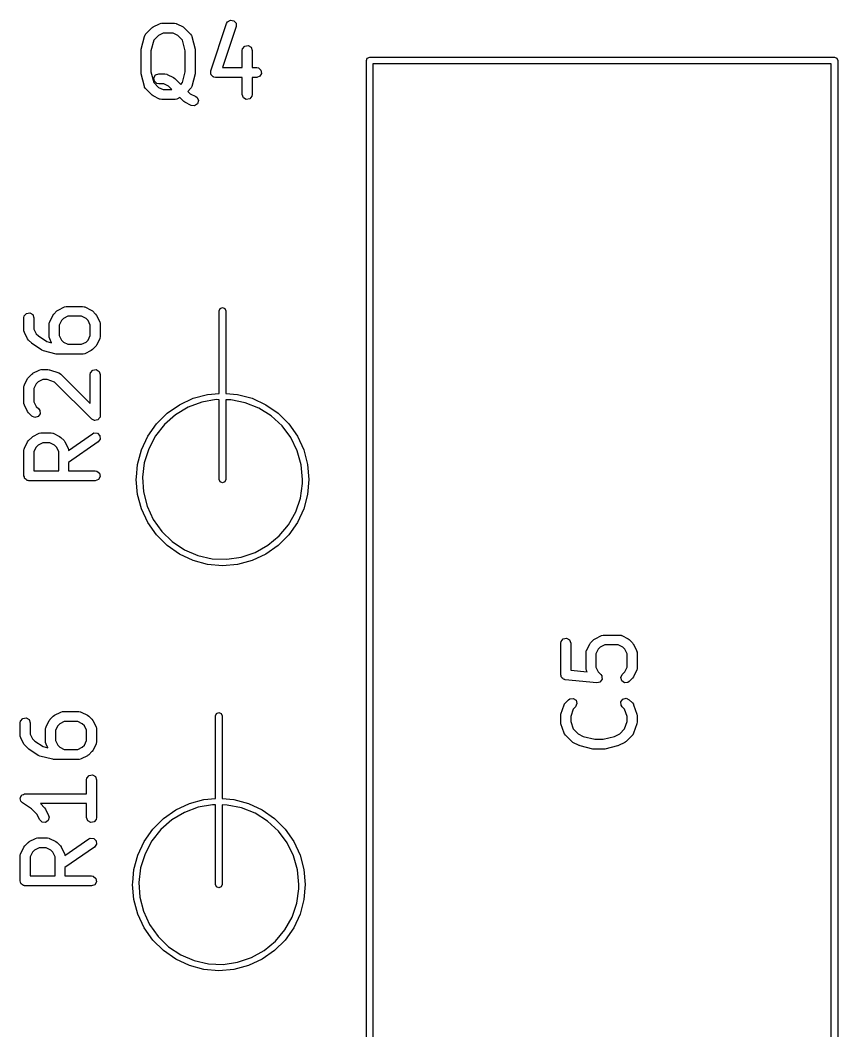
# Model space of a CAD drawing. Extents: x 10 to 287, y -200 to -10.
# Drawn here: x 81.75 to 94.06, y -74.33 to -59.11 of the extents above; entities that cross this region are included whole.
import ezdxf

# ---------------------------------------------------------------- set-up
doc = ezdxf.new("R2010")
doc.units = 0
doc.layers.add('BLACK', color=7, linetype='CONTINUOUS')

msp = doc.modelspace()

# ---------------------------------------------------------------- linework, layer by layer
at = {"layer": 'BLACK', "linetype": 'CONTINUOUS'}
for p, q in [((83.6401, -59.317), (83.7353, -59.2218)), ((83.7353, -59.2218), (83.7537, -59.2089)), ((83.7537, -59.2089), (83.7548, -59.2077)), ((83.7548, -59.2077), (83.85, -59.1601)), ((83.85, -59.1601), (83.875, -59.1527)), ((83.875, -59.1527), (83.8794, -59.1537)), ((83.8794, -59.1537), (83.8836, -59.1522)), ((83.8836, -59.1522), (84.074, -59.1522)), ((84.074, -59.1522), (84.0997, -59.1567)), ((84.0997, -59.1567), (84.1031, -59.1596)), ((84.1031, -59.1596), (84.1076, -59.1601)), ((84.1076, -59.1601), (84.2028, -59.2077)), ((84.2028, -59.2077), (84.2208, -59.2211)), ((84.2208, -59.2211), (84.2223, -59.2218)), ((84.2223, -59.2218), (84.3176, -59.317)), ((84.6219, -59.8701), (84.86, -59.1558)), ((85.0023, -59.2033), (84.7972, -59.8188)), ((84.86, -59.1558), (84.8724, -59.1329)), ((84.8724, -59.1329), (84.9162, -59.1061)), ((84.9162, -59.1061), (84.9669, -59.1136)), ((84.9669, -59.1136), (85.0009, -59.152)), ((85.0009, -59.152), (85.0023, -59.2033)), ((83.5727, -59.5423), (83.6203, -59.3519)), ((83.6203, -59.3519), (83.6309, -59.3281)), ((83.6309, -59.3281), (83.6369, -59.3237)), ((83.6369, -59.3237), (83.6401, -59.317)), ((83.8328, -59.3364), (83.7608, -59.4084)), ((83.9013, -59.3022), (83.8328, -59.3364)), ((84.0563, -59.3022), (83.9013, -59.3022)), ((84.1249, -59.3364), (84.0563, -59.3022)), ((84.1968, -59.4084), (84.1249, -59.3364)), ((84.3176, -59.317), (84.3325, -59.3383)), ((84.3325, -59.3383), (84.3331, -59.3457)), ((84.3331, -59.3457), (84.3373, -59.3519)), ((84.3373, -59.3519), (84.3849, -59.5423)), ((83.7608, -59.4084), (83.7205, -59.5698)), ((84.2371, -59.5698), (84.1968, -59.4084)), ((85.0943, -59.5605), (85.0988, -59.5349)), ((85.0988, -59.5349), (85.1318, -59.4956)), ((85.1318, -59.4956), (85.1823, -59.4867)), ((85.1823, -59.4867), (85.2267, -59.5123)), ((85.2267, -59.5123), (85.2443, -59.5605)), ((83.5705, -59.5605), (83.5731, -59.5458)), ((83.5705, -59.8939), (83.5705, -59.5605)), ((83.5731, -59.5458), (83.5727, -59.5423)), ((83.7205, -59.5698), (83.7205, -59.8846)), ((84.2371, -59.8846), (84.2371, -59.5698)), ((84.3849, -59.5423), (84.386, -59.5573)), ((84.386, -59.5573), (84.3871, -59.5605)), ((84.3871, -59.5605), (84.3871, -59.8939)), ((85.0943, -59.8188), (85.0943, -59.5605)), ((85.2443, -59.5605), (85.2443, -59.8188)), ((86.9639, -59.715), (86.9785, -59.6796)), ((86.9785, -59.6796), (87.0139, -59.665)), ((87.0139, -59.665), (94.0139, -59.665)), ((94.0139, -59.665), (94.0492, -59.6796)), ((94.0492, -59.6796), (94.0639, -59.715)), ((84.7972, -59.8188), (85.0943, -59.8188)), ((85.2443, -59.8188), (85.3121, -59.8188)), ((85.3121, -59.8188), (85.3378, -59.8234)), ((85.3378, -59.8234), (85.3771, -59.8563)), ((86.9639, -78.715), (86.9639, -59.715)), ((87.0639, -59.765), (87.0639, -78.665)), ((93.9639, -59.765), (87.0639, -59.765)), ((93.9639, -78.665), (93.9639, -59.765)), ((94.0639, -59.715), (94.0639, -78.715)), ((83.5717, -59.8971), (83.5705, -59.8939)), ((83.5727, -59.912), (83.5717, -59.8971)), ((83.6203, -60.1025), (83.5727, -59.912)), ((83.7205, -59.8846), (83.7608, -60.046)), ((83.7621, -59.9761), (83.7877, -59.9316)), ((83.771, -60.0266), (83.7621, -59.9761)), ((83.7877, -59.9316), (83.836, -59.9141)), ((83.836, -59.9141), (83.9312, -59.9141)), ((83.9312, -59.9141), (83.9568, -59.9186)), ((83.9568, -59.9186), (83.9603, -59.9215)), ((83.9603, -59.9215), (83.9647, -59.922)), ((83.9647, -59.922), (84.06, -59.9696)), ((84.06, -59.9696), (84.078, -59.983)), ((84.078, -59.983), (84.0795, -59.9837)), ((84.0795, -59.9837), (84.1693, -60.0735)), ((84.1968, -60.046), (84.2371, -59.8846)), ((84.3849, -59.912), (84.3373, -60.1025)), ((84.3871, -59.8939), (84.3845, -59.9086)), ((84.3845, -59.9086), (84.3849, -59.912)), ((84.6192, -59.8808), (84.6221, -59.8759)), ((84.6228, -59.901), (84.6192, -59.8808)), ((84.6221, -59.8759), (84.6219, -59.8701)), ((84.6233, -59.9214), (84.6228, -59.901)), ((84.6271, -59.9257), (84.6233, -59.9214)), ((84.6281, -59.9313), (84.6271, -59.9257)), ((84.6438, -59.9445), (84.6281, -59.9313)), ((84.6574, -59.9598), (84.6438, -59.9445)), ((84.6631, -59.9606), (84.6574, -59.9598)), ((84.6674, -59.9643), (84.6631, -59.9606)), ((84.6931, -59.9688), (84.6674, -59.9643)), ((85.0943, -59.9688), (84.6931, -59.9688)), ((85.0943, -60.2272), (85.0943, -59.9688)), ((85.3121, -59.9688), (85.2443, -59.9688)), ((85.2443, -59.9688), (85.2443, -60.2272)), ((85.3604, -59.9513), (85.3121, -59.9688)), ((85.386, -59.9069), (85.3604, -59.9513)), ((85.3771, -59.8563), (85.386, -59.9069)), ((83.6245, -60.1086), (83.6203, -60.1025)), ((83.6251, -60.116), (83.6245, -60.1086)), ((83.6401, -60.1374), (83.6251, -60.116)), ((83.7353, -60.2326), (83.6401, -60.1374)), ((83.7608, -60.046), (83.8328, -60.1179)), ((83.8103, -60.0596), (83.771, -60.0266)), ((83.836, -60.0641), (83.8103, -60.0596)), ((83.8328, -60.1179), (83.9013, -60.1522)), ((83.9135, -60.0641), (83.836, -60.0641)), ((83.982, -60.0983), (83.9135, -60.0641)), ((84.0358, -60.1522), (83.982, -60.0983)), ((84.1693, -60.0735), (84.1968, -60.046)), ((84.3176, -60.1374), (84.2754, -60.1796)), ((84.3207, -60.1307), (84.3176, -60.1374)), ((84.3267, -60.1263), (84.3207, -60.1307)), ((84.3373, -60.1025), (84.3267, -60.1263)), ((83.7368, -60.2333), (83.7353, -60.2326)), ((83.7548, -60.2466), (83.7368, -60.2333)), ((83.85, -60.2943), (83.7548, -60.2466)), ((83.8545, -60.2948), (83.85, -60.2943)), ((83.8579, -60.2977), (83.8545, -60.2948)), ((83.8836, -60.3022), (83.8579, -60.2977)), ((83.9013, -60.1522), (84.0358, -60.1522)), ((84.1076, -60.2943), (84.0826, -60.3017)), ((84.1545, -60.2708), (84.1076, -60.2943)), ((84.2115, -60.3278), (84.1545, -60.2708)), ((84.2754, -60.1796), (84.3089, -60.2132)), ((84.3089, -60.2132), (84.3933, -60.2553)), ((84.3933, -60.2553), (84.4142, -60.2709)), ((84.4142, -60.2709), (84.4346, -60.3179)), ((85.1118, -60.2754), (85.0943, -60.2272)), ((85.1563, -60.301), (85.1118, -60.2754)), ((85.2068, -60.2921), (85.1563, -60.301)), ((85.2398, -60.2528), (85.2068, -60.2921)), ((85.2443, -60.2272), (85.2398, -60.2528)), ((84.074, -60.3022), (83.8836, -60.3022)), ((84.0783, -60.3006), (84.074, -60.3022)), ((84.0826, -60.3017), (84.0783, -60.3006)), ((84.213, -60.3285), (84.2115, -60.3278)), ((84.231, -60.3419), (84.213, -60.3285)), ((84.3262, -60.3895), (84.231, -60.3419)), ((84.3772, -60.3954), (84.3262, -60.3895)), ((84.42, -60.3671), (84.3772, -60.3954)), ((84.4346, -60.3179), (84.42, -60.3671)), ((82.2568, -63.5351), (82.3044, -63.4875)), ((82.3044, -63.4875), (82.3228, -63.4746)), ((82.3228, -63.4746), (82.3239, -63.4734)), ((82.3239, -63.4734), (82.4191, -63.4258)), ((82.4191, -63.4258), (82.4441, -63.4184)), ((82.4441, -63.4184), (82.4485, -63.4194)), ((82.4485, -63.4194), (82.4527, -63.4179)), ((82.4527, -63.4179), (82.6908, -63.4179)), ((82.6908, -63.4179), (82.7164, -63.4224)), ((82.7164, -63.4224), (82.7199, -63.4253)), ((82.7199, -63.4253), (82.7243, -63.4258)), ((82.7243, -63.4258), (82.8195, -63.4734)), ((82.8195, -63.4734), (82.8376, -63.4868)), ((82.8376, -63.4868), (82.839, -63.4875)), ((82.839, -63.4875), (82.8867, -63.5351)), ((84.7489, -63.4848), (84.7635, -63.4494)), ((84.7489, -64.7292), (84.7489, -63.4848)), ((84.7635, -63.4494), (84.7989, -63.4348)), ((84.7989, -63.4348), (84.8342, -63.4494)), ((84.8342, -63.4494), (84.8489, -63.4848)), ((84.8489, -63.4848), (84.8489, -64.7292)), ((81.8062, -63.5881), (81.8108, -63.5625)), ((81.8062, -63.7786), (81.8062, -63.5881)), ((81.8108, -63.5625), (81.8437, -63.5232)), ((81.8437, -63.5232), (81.8943, -63.5143)), ((81.8943, -63.5143), (81.9387, -63.5399)), ((81.9387, -63.5399), (81.9562, -63.5881)), ((81.9562, -63.5881), (81.9562, -63.7609)), ((82.1951, -63.6498), (82.2427, -63.5546)), ((82.2427, -63.5546), (82.2561, -63.5366)), ((82.2561, -63.5366), (82.2568, -63.5351)), ((82.3715, -63.6326), (82.3372, -63.7011)), ((82.4019, -63.6022), (82.3715, -63.6326)), ((82.4704, -63.5679), (82.4019, -63.6022)), ((82.6731, -63.5679), (82.4704, -63.5679)), ((82.7416, -63.6022), (82.6731, -63.5679)), ((82.772, -63.6326), (82.7416, -63.6022)), ((82.8062, -63.7011), (82.772, -63.6326)), ((82.8867, -63.5351), (82.8995, -63.5535)), ((82.8995, -63.5535), (82.9007, -63.5546)), ((82.9007, -63.5546), (82.9483, -63.6498)), ((81.8078, -63.7828), (81.8062, -63.7786)), ((81.8067, -63.7872), (81.8078, -63.7828)), ((81.8142, -63.8122), (81.8067, -63.7872)), ((81.9562, -63.7609), (81.9905, -63.8294)), ((82.1872, -63.6834), (82.1917, -63.6577)), ((82.1872, -63.8738), (82.1872, -63.6834)), ((82.1917, -63.6577), (82.1946, -63.6543)), ((82.1946, -63.6543), (82.1951, -63.6498)), ((82.3372, -63.7011), (82.3372, -63.8561)), ((82.8062, -63.8561), (82.8062, -63.7011)), ((82.9483, -63.6498), (82.9558, -63.6748)), ((82.9558, -63.6748), (82.9547, -63.6792)), ((82.9547, -63.6792), (82.9562, -63.6834)), ((82.9562, -63.6834), (82.9562, -63.8738)), ((81.8618, -63.9074), (81.8142, -63.8122)), ((81.863, -63.9085), (81.8618, -63.9074)), ((81.8758, -63.9269), (81.863, -63.9085)), ((81.9235, -63.9745), (81.8758, -63.9269)), ((81.9905, -63.8294), (82.0243, -63.8632)), ((82.0243, -63.8632), (82.1501, -63.9471)), ((82.1501, -63.9471), (82.2242, -63.9656)), ((82.1887, -63.8781), (82.1872, -63.8738)), ((82.1877, -63.8824), (82.1887, -63.8781)), ((82.1951, -63.9074), (82.1877, -63.8824)), ((82.2242, -63.9656), (82.1951, -63.9074)), ((82.3372, -63.8561), (82.3715, -63.9247)), ((82.3715, -63.9247), (82.4019, -63.9551)), ((82.7416, -63.9551), (82.772, -63.9247)), ((82.772, -63.9247), (82.8062, -63.8561)), ((82.9483, -63.9074), (82.9007, -64.0026)), ((82.9488, -63.9029), (82.9483, -63.9074)), ((82.9517, -63.8995), (82.9488, -63.9029)), ((82.9562, -63.8738), (82.9517, -63.8995)), ((81.9266, -63.976), (81.9235, -63.9745)), ((81.9349, -63.9839), (81.9266, -63.976)), ((82.0777, -64.0791), (81.9349, -63.9839)), ((82.0782, -64.0792), (82.0777, -64.0791)), ((82.1012, -64.0895), (82.0782, -64.0792)), ((82.2916, -64.1371), (82.1012, -64.0895)), ((82.4019, -63.9551), (82.4704, -63.9893)), ((82.4704, -63.9893), (82.6731, -63.9893)), ((82.6731, -63.9893), (82.7416, -63.9551)), ((82.8195, -64.0838), (82.7243, -64.1314)), ((82.8207, -64.0826), (82.8195, -64.0838)), ((82.839, -64.0697), (82.8207, -64.0826)), ((82.8867, -64.0221), (82.839, -64.0697)), ((82.8874, -64.0206), (82.8867, -64.0221)), ((82.9007, -64.0026), (82.8874, -64.0206)), ((82.2951, -64.1367), (82.2916, -64.1371)), ((82.3098, -64.1393), (82.2951, -64.1367)), ((82.6908, -64.1393), (82.3098, -64.1393)), ((82.695, -64.1378), (82.6908, -64.1393)), ((82.6993, -64.1388), (82.695, -64.1378)), ((82.7243, -64.1314), (82.6993, -64.1388)), ((81.9429, -64.4258), (82.0382, -64.3782)), ((82.0382, -64.3782), (82.0631, -64.3708)), ((82.0631, -64.3708), (82.0675, -64.3718)), ((82.0675, -64.3718), (82.0717, -64.3703)), ((82.0717, -64.3703), (82.167, -64.3703)), ((82.167, -64.3703), (82.189, -64.3742)), ((82.189, -64.3742), (82.1907, -64.3741)), ((82.1907, -64.3741), (82.3335, -64.4217)), ((82.8108, -64.4196), (82.8437, -64.3803)), ((82.8437, -64.3803), (82.8943, -64.3714)), ((82.8943, -64.3714), (82.9387, -64.3971)), ((82.9387, -64.3971), (82.9562, -64.4453)), ((81.8142, -64.6022), (81.8618, -64.507)), ((81.8618, -64.507), (81.8751, -64.489)), ((81.8751, -64.489), (81.8758, -64.4875)), ((81.8758, -64.4875), (81.9235, -64.4399)), ((81.9235, -64.4399), (81.9418, -64.427)), ((81.9418, -64.427), (81.9429, -64.4258)), ((82.0209, -64.5545), (81.9905, -64.5849)), ((82.0894, -64.5203), (82.0209, -64.5545)), ((82.1548, -64.5203), (82.0894, -64.5203)), ((82.2693, -64.5584), (82.1548, -64.5203)), ((82.8282, -65.1174), (82.2693, -64.5584)), ((82.3335, -64.4217), (82.3564, -64.4341)), ((82.3564, -64.4341), (82.3588, -64.438)), ((82.3588, -64.438), (82.3629, -64.4399)), ((82.3629, -64.4399), (82.8062, -64.8833)), ((82.8062, -64.4453), (82.8108, -64.4196)), ((82.8062, -64.8833), (82.8062, -64.4453)), ((82.9562, -64.4453), (82.9562, -65.0643)), ((81.8062, -64.6358), (81.8108, -64.6101)), ((81.8062, -64.8738), (81.8062, -64.6358)), ((81.8108, -64.6101), (81.8137, -64.6067)), ((81.8137, -64.6067), (81.8142, -64.6022)), ((81.9905, -64.5849), (81.9562, -64.6535)), ((81.9562, -64.6535), (81.9562, -64.8561)), ((81.9562, -64.8561), (81.9905, -64.9247)), ((84.1489, -64.899), (84.3542, -64.8032)), ((84.487, -64.8607), (84.28, -64.9371)), ((84.3542, -64.8032), (84.5731, -64.7446)), ((84.7043, -64.8234), (84.487, -64.8607)), ((84.5731, -64.7446), (84.7489, -64.7292)), ((84.7489, -64.824), (84.7043, -64.8234)), ((84.7489, -66.0248), (84.7489, -64.824)), ((84.8489, -64.7292), (85.0246, -64.7446)), ((84.9248, -64.8263), (84.8489, -64.8253)), ((84.8489, -64.8253), (84.8489, -66.0248)), ((85.1411, -64.8693), (84.9248, -64.8263)), ((85.0246, -64.7446), (85.2435, -64.8032)), ((85.2435, -64.8032), (85.4489, -64.899)), ((81.8078, -64.8781), (81.8062, -64.8738)), ((81.8067, -64.8824), (81.8078, -64.8781)), ((81.8142, -64.9074), (81.8067, -64.8824)), ((81.8618, -65.0026), (81.8142, -64.9074)), ((81.863, -65.0038), (81.8618, -65.0026)), ((81.8758, -65.0221), (81.863, -65.0038)), ((81.9905, -64.9247), (82.0295, -64.9637)), ((82.0295, -64.9637), (82.0445, -64.985)), ((82.0445, -64.985), (82.0489, -65.0361)), ((83.9632, -65.0289), (84.1489, -64.899)), ((84.28, -64.9371), (84.0905, -65.0498)), ((85.346, -64.951), (85.1411, -64.8693)), ((85.5325, -65.0687), (85.346, -64.951)), ((85.4489, -64.899), (85.6345, -65.0289)), ((81.9235, -65.0697), (81.8758, -65.0221)), ((81.9699, -65.0914), (81.9235, -65.0697)), ((82.0195, -65.0781), (81.9699, -65.0914)), ((82.0489, -65.0361), (82.0195, -65.0781)), ((82.8487, -65.1269), (82.8282, -65.1174)), ((82.8682, -65.1382), (82.8487, -65.1269)), ((82.8716, -65.1376), (82.8682, -65.1382)), ((82.8747, -65.139), (82.8716, -65.1376)), ((82.8965, -65.1332), (82.8747, -65.139)), ((82.9187, -65.1293), (82.8965, -65.1332)), ((82.921, -65.1267), (82.9187, -65.1293)), ((82.9243, -65.1258), (82.921, -65.1267)), ((82.9372, -65.1073), (82.9243, -65.1258)), ((82.9517, -65.09), (82.9372, -65.1073)), ((82.9525, -65.0854), (82.9517, -65.09)), ((82.9537, -65.0837), (82.9525, -65.0854)), ((82.9562, -65.0643), (82.9534, -65.0805)), ((82.9534, -65.0805), (82.9537, -65.0837)), ((83.803, -65.1892), (83.9632, -65.0289)), ((84.0905, -65.0498), (83.9247, -65.1952)), ((85.6945, -65.2184), (85.5325, -65.0687)), ((85.6345, -65.0289), (85.7947, -65.1892)), ((82.0675, -65.3242), (82.0717, -65.3227)), ((82.0717, -65.3227), (82.2146, -65.3227)), ((82.2146, -65.3227), (82.2402, -65.3272)), ((83.673, -65.3748), (83.803, -65.1892)), ((83.9247, -65.1952), (83.7882, -65.3684)), ((85.8264, -65.3951), (85.6945, -65.2184)), ((85.7947, -65.1892), (85.9247, -65.3748)), ((81.8142, -65.5546), (81.8618, -65.4594)), ((81.8618, -65.4594), (81.8751, -65.4413)), ((81.8751, -65.4413), (81.8758, -65.4399)), ((81.8758, -65.4399), (81.9235, -65.3922)), ((81.9235, -65.3922), (81.9418, -65.3794)), ((81.9418, -65.3794), (81.9429, -65.3782)), ((81.9429, -65.3782), (82.0382, -65.3306)), ((82.0894, -65.4727), (82.0209, -65.5069)), ((82.0382, -65.3306), (82.0631, -65.3232)), ((82.0631, -65.3232), (82.0675, -65.3242)), ((82.1969, -65.4727), (82.0894, -65.4727)), ((82.2654, -65.5069), (82.1969, -65.4727)), ((82.2402, -65.3272), (82.2437, -65.3301)), ((82.2437, -65.3301), (82.2481, -65.3306)), ((82.2481, -65.3306), (82.3434, -65.3782)), ((82.3434, -65.3782), (82.3614, -65.3916)), ((82.3614, -65.3916), (82.3629, -65.3922)), ((82.3629, -65.3922), (82.4105, -65.4399)), ((82.4105, -65.4399), (82.4233, -65.4582)), ((82.4233, -65.4582), (82.4245, -65.4594)), ((82.4245, -65.4594), (82.4721, -65.5546)), ((82.4797, -65.5872), (82.8382, -65.3362)), ((82.9243, -65.4591), (82.4801, -65.77)), ((82.8382, -65.3362), (82.8618, -65.3252)), ((82.8618, -65.3252), (82.913, -65.3297)), ((82.913, -65.3297), (82.9492, -65.366)), ((82.9537, -65.4171), (82.9243, -65.4591)), ((82.9492, -65.366), (82.9537, -65.4171)), ((83.5773, -65.5802), (83.673, -65.3748)), ((83.7882, -65.3684), (83.6855, -65.5636)), ((85.924, -65.5929), (85.8264, -65.3951)), ((85.9247, -65.3748), (86.0205, -65.5802)), ((81.8062, -65.5881), (81.8108, -65.5625)), ((81.8062, -65.9691), (81.8062, -65.5881)), ((81.8108, -65.5625), (81.8137, -65.559)), ((81.8137, -65.559), (81.8142, -65.5546)), ((81.9905, -65.5373), (81.9562, -65.6058)), ((81.9562, -65.6058), (81.9562, -65.8941)), ((82.0209, -65.5069), (81.9905, -65.5373)), ((82.2958, -65.5373), (82.2654, -65.5069)), ((82.3301, -65.6058), (82.2958, -65.5373)), ((82.3301, -65.8941), (82.3301, -65.6058)), ((82.4721, -65.5546), (82.4796, -65.5796)), ((82.4796, -65.5796), (82.4785, -65.5839)), ((82.4785, -65.5839), (82.4797, -65.5872)), ((83.5186, -65.7991), (83.5773, -65.5802)), ((83.6855, -65.5636), (83.6201, -65.7742)), ((85.9838, -65.8052), (85.924, -65.5929)), ((86.0205, -65.5802), (86.0791, -65.7991)), ((82.4801, -65.77), (82.4801, -65.8941)), ((83.6201, -65.7742), (83.5941, -65.9933)), ((81.9562, -65.8941), (82.3301, -65.8941)), ((82.4801, -65.8941), (82.8812, -65.8941)), ((82.8812, -65.8941), (82.9069, -65.8986)), ((82.9069, -65.8986), (82.9462, -65.9316)), ((82.9462, -65.9316), (82.9551, -65.9821)), ((83.5016, -65.9933), (83.5186, -65.7991)), ((86.004, -66.0248), (85.9838, -65.8052)), ((86.0791, -65.7991), (86.0989, -66.0248)), ((81.8129, -65.9874), (81.8062, -65.9691)), ((81.8163, -66.0066), (81.8129, -65.9874)), ((81.8215, -66.0109), (81.8163, -66.0066)), ((81.8238, -66.0173), (81.8215, -66.0109)), ((81.8407, -66.027), (81.8238, -66.0173)), ((81.8556, -66.0396), (81.8407, -66.027)), ((81.8653, -66.0413), (81.8556, -66.0396)), ((81.8682, -66.0429), (81.8653, -66.0413)), ((81.8715, -66.0424), (81.8682, -66.0429)), ((81.8812, -66.0441), (81.8715, -66.0424)), ((82.8812, -66.0441), (81.8812, -66.0441)), ((82.9295, -66.0265), (82.8812, -66.0441)), ((82.9551, -65.9821), (82.9295, -66.0265)), ((83.4989, -66.0248), (83.5016, -65.9933)), ((83.5186, -66.2505), (83.4989, -66.0248)), ((83.5941, -65.9933), (83.6086, -66.2133)), ((84.7635, -66.0602), (84.7489, -66.0248)), ((84.7989, -66.0748), (84.7635, -66.0602)), ((84.8342, -66.0602), (84.7989, -66.0748)), ((84.8489, -66.0248), (84.8342, -66.0602)), ((86.0024, -66.0879), (86.004, -66.0248)), ((86.0989, -66.0248), (86.0791, -66.2505)), ((83.6086, -66.2133), (83.6628, -66.4271)), ((85.9707, -66.3061), (86.0024, -66.0879)), ((83.5773, -66.4694), (83.5186, -66.2505)), ((85.8998, -66.515), (85.9707, -66.3061)), ((86.0791, -66.2505), (86.0205, -66.4694)), ((83.673, -66.6748), (83.5773, -66.4694)), ((83.6628, -66.4271), (83.7552, -66.6274)), ((85.7921, -66.7074), (85.8998, -66.515)), ((86.0205, -66.4694), (85.9247, -66.6748)), ((83.803, -66.8604), (83.673, -66.6748)), ((83.7552, -66.6274), (83.8825, -66.8075)), ((85.9247, -66.6748), (85.7947, -66.8604)), ((83.8825, -66.8075), (84.0404, -66.9614)), ((85.651, -66.877), (85.7921, -66.7074)), ((83.9632, -67.0207), (83.803, -66.8604)), ((84.0404, -66.9614), (84.2238, -67.0839)), ((85.4815, -67.018), (85.651, -66.877)), ((85.7947, -66.8604), (85.6345, -67.0207)), ((84.1489, -67.1506), (83.9632, -67.0207)), ((84.2238, -67.0839), (84.4265, -67.171)), ((85.0802, -67.1966), (85.289, -67.1258)), ((85.289, -67.1258), (85.4815, -67.018)), ((85.6345, -67.0207), (85.4489, -67.1506)), ((84.3542, -67.2464), (84.1489, -67.1506)), ((84.5731, -67.3051), (84.3542, -67.2464)), ((84.4265, -67.171), (84.6416, -67.2196)), ((84.6416, -67.2196), (84.8619, -67.2283)), ((84.8619, -67.2283), (85.0802, -67.1966)), ((85.2435, -67.2464), (85.0246, -67.3051)), ((85.4489, -67.1506), (85.2435, -67.2464)), ((84.7989, -67.3248), (84.5731, -67.3051)), ((85.0246, -67.3051), (84.7989, -67.3248)), ((89.8912, -68.4921), (89.8958, -68.4664)), ((89.8912, -68.9683), (89.8912, -68.4921)), ((89.8958, -68.4664), (89.9287, -68.4271)), ((89.9287, -68.4271), (89.9793, -68.4182)), ((89.9793, -68.4182), (90.0237, -68.4439)), ((90.0237, -68.4439), (90.0412, -68.4921)), ((90.0412, -68.4921), (90.0412, -68.9004)), ((90.2801, -68.6014), (90.3277, -68.5062)), ((90.3277, -68.5062), (90.3411, -68.4882)), ((90.3411, -68.4882), (90.3418, -68.4867)), ((90.3418, -68.4867), (90.3894, -68.4391)), ((90.3894, -68.4391), (90.4078, -68.4262)), ((90.4078, -68.4262), (90.4089, -68.425)), ((90.4089, -68.425), (90.5041, -68.3774)), ((90.5554, -68.5195), (90.4869, -68.5537)), ((90.5041, -68.3774), (90.5291, -68.37)), ((90.5291, -68.37), (90.5335, -68.371)), ((90.5335, -68.371), (90.5377, -68.3695)), ((90.5377, -68.3695), (90.7758, -68.3695)), ((90.7581, -68.5195), (90.5554, -68.5195)), ((90.8266, -68.5537), (90.7581, -68.5195)), ((90.7758, -68.3695), (90.8014, -68.374)), ((90.8014, -68.374), (90.8049, -68.3769)), ((90.8049, -68.3769), (90.8093, -68.3774)), ((90.8093, -68.3774), (90.9045, -68.425)), ((90.9045, -68.425), (90.9226, -68.4384)), ((90.9226, -68.4384), (90.924, -68.4391)), ((90.924, -68.4391), (90.9717, -68.4867)), ((90.9717, -68.4867), (90.9845, -68.5051)), ((90.9845, -68.5051), (90.9857, -68.5062)), ((90.9857, -68.5062), (91.0333, -68.6014)), ((90.2722, -68.635), (90.2767, -68.6093)), ((90.2722, -68.8731), (90.2722, -68.635)), ((90.2767, -68.6093), (90.2796, -68.6059)), ((90.2796, -68.6059), (90.2801, -68.6014)), ((90.4565, -68.5841), (90.4222, -68.6527)), ((90.4222, -68.6527), (90.4222, -68.8553)), ((90.4869, -68.5537), (90.4565, -68.5841)), ((90.857, -68.5841), (90.8266, -68.5537)), ((90.8912, -68.6527), (90.857, -68.5841)), ((90.8912, -68.8553), (90.8912, -68.6527)), ((91.0333, -68.6014), (91.0408, -68.6264)), ((91.0408, -68.6264), (91.0397, -68.6307)), ((91.0397, -68.6307), (91.0412, -68.635)), ((91.0412, -68.635), (91.0412, -68.8731)), ((89.8967, -68.9833), (89.8912, -68.9683)), ((90.0412, -68.9004), (90.2894, -68.9252)), ((90.2737, -68.8773), (90.2722, -68.8731)), ((90.2727, -68.8816), (90.2737, -68.8773)), ((90.2801, -68.9066), (90.2727, -68.8816)), ((90.2894, -68.9252), (90.2801, -68.9066)), ((90.4222, -68.8553), (90.4565, -68.9239)), ((90.4565, -68.9239), (90.4955, -68.9629)), ((90.4955, -68.9629), (90.5104, -68.9842)), ((90.7963, -69.0094), (90.818, -68.9629)), ((90.818, -68.9629), (90.857, -68.9239)), ((90.857, -68.9239), (90.8912, -68.8553)), ((91.0333, -68.9066), (90.9857, -69.0018)), ((91.0338, -68.9021), (91.0333, -68.9066)), ((91.0367, -68.8987), (91.0338, -68.9021)), ((91.0412, -68.8731), (91.0367, -68.8987)), ((89.8979, -68.9991), (89.8967, -68.9833)), ((89.9052, -69.0066), (89.8979, -68.9991)), ((89.9088, -69.0165), (89.9052, -69.0066)), ((89.9226, -69.0245), (89.9088, -69.0165)), ((89.9337, -69.0359), (89.9226, -69.0245)), ((89.9505, -69.0406), (89.9337, -69.0359)), ((89.9532, -69.0422), (89.9505, -69.0406)), ((89.955, -69.0418), (89.9532, -69.0422)), ((89.9588, -69.0429), (89.955, -69.0418)), ((90.435, -69.0905), (89.9588, -69.0429)), ((90.4355, -69.0904), (90.435, -69.0905)), ((90.4359, -69.0906), (90.4355, -69.0904)), ((90.4603, -69.0841), (90.4359, -69.0906)), ((90.4847, -69.0779), (90.4603, -69.0841)), ((90.485, -69.0775), (90.4847, -69.0779)), ((90.4855, -69.0773), (90.485, -69.0775)), ((90.4999, -69.0567), (90.4855, -69.0773)), ((90.5146, -69.0362), (90.4999, -69.0567)), ((90.5104, -68.9842), (90.5105, -68.9847)), ((90.5105, -68.9847), (90.5108, -68.9851)), ((90.5108, -68.9851), (90.5127, -69.0102)), ((90.5127, -69.0102), (90.5149, -69.0353)), ((90.5149, -69.0353), (90.5146, -69.0357)), ((90.5146, -69.0357), (90.5146, -69.0362)), ((90.8096, -69.0589), (90.7963, -69.0094)), ((90.8516, -69.0884), (90.8096, -69.0589)), ((90.9027, -69.0839), (90.8516, -69.0884)), ((90.924, -69.0689), (90.9027, -69.0839)), ((90.9717, -69.0213), (90.924, -69.0689)), ((90.9724, -69.0198), (90.9717, -69.0213)), ((90.9857, -69.0018), (90.9724, -69.0198)), ((89.8951, -69.5636), (89.9427, -69.4208)), ((89.9427, -69.4208), (89.9551, -69.3979)), ((89.9551, -69.3979), (89.9589, -69.3955)), ((89.9589, -69.3955), (89.9608, -69.3914)), ((89.9608, -69.3914), (90.0085, -69.3438)), ((90.0085, -69.3438), (90.0298, -69.3289)), ((90.0298, -69.3289), (90.0809, -69.3244)), ((90.0809, -69.3244), (90.1229, -69.3538)), ((90.1362, -69.4034), (90.1145, -69.4499)), ((90.1229, -69.3538), (90.1362, -69.4034)), ((90.7986, -69.3775), (90.828, -69.3354)), ((90.803, -69.4286), (90.7986, -69.3775)), ((90.818, -69.4499), (90.803, -69.4286)), ((90.828, -69.3354), (90.8775, -69.3221)), ((90.8775, -69.3221), (90.924, -69.3438)), ((90.924, -69.3438), (90.9717, -69.3914)), ((90.9717, -69.3914), (90.9866, -69.4128)), ((90.9866, -69.4128), (90.987, -69.4173)), ((90.987, -69.4173), (90.9898, -69.4208)), ((90.9898, -69.4208), (91.0374, -69.5636)), ((82.2491, -69.5922), (82.2675, -69.5794)), ((82.2675, -69.5794), (82.2686, -69.5782)), ((82.2686, -69.5782), (82.3638, -69.5306)), ((82.3638, -69.5306), (82.3888, -69.5231)), ((82.3888, -69.5231), (82.3932, -69.5242)), ((82.3932, -69.5242), (82.3974, -69.5226)), ((82.3974, -69.5226), (82.6355, -69.5226)), ((82.6355, -69.5226), (82.6611, -69.5272)), ((82.6611, -69.5272), (82.6646, -69.5301)), ((82.6646, -69.5301), (82.669, -69.5306)), ((82.669, -69.5306), (82.7642, -69.5782)), ((82.7642, -69.5782), (82.7823, -69.5915)), ((84.6936, -69.5896), (84.7082, -69.5542)), ((84.7082, -69.5542), (84.7436, -69.5396)), ((84.7436, -69.5396), (84.7789, -69.5542)), ((84.7789, -69.5542), (84.7936, -69.5896)), ((89.8912, -69.5873), (89.8951, -69.5653)), ((89.8951, -69.5653), (89.8951, -69.5636)), ((90.0794, -69.485), (90.0412, -69.5995)), ((90.1145, -69.4499), (90.0794, -69.485)), ((90.8531, -69.485), (90.818, -69.4499)), ((90.8912, -69.5995), (90.8531, -69.485)), ((91.0374, -69.5636), (91.0407, -69.5858)), ((91.0407, -69.5858), (91.0412, -69.5873)), ((81.7509, -69.6929), (81.7555, -69.6672)), ((81.7509, -69.8834), (81.7509, -69.6929)), ((81.7555, -69.6672), (81.7884, -69.6279)), ((81.7884, -69.6279), (81.839, -69.619)), ((81.839, -69.619), (81.8834, -69.6447)), ((81.8834, -69.6447), (81.9009, -69.6929)), ((81.9009, -69.6929), (81.9009, -69.8657)), ((82.1398, -69.7546), (82.1874, -69.6593)), ((82.1874, -69.6593), (82.2008, -69.6413)), ((82.2008, -69.6413), (82.2015, -69.6399)), ((82.2015, -69.6399), (82.2491, -69.5922)), ((82.3162, -69.7373), (82.2819, -69.8058)), ((82.3466, -69.7069), (82.3162, -69.7373)), ((82.4151, -69.6726), (82.3466, -69.7069)), ((82.6178, -69.6726), (82.4151, -69.6726)), ((82.6863, -69.7069), (82.6178, -69.6726)), ((82.7167, -69.7373), (82.6863, -69.7069)), ((82.7509, -69.8058), (82.7167, -69.7373)), ((82.7823, -69.5915), (82.7837, -69.5922)), ((82.7837, -69.5922), (82.8314, -69.6399)), ((82.8314, -69.6399), (82.8442, -69.6582)), ((82.8442, -69.6582), (82.8454, -69.6593)), ((82.8454, -69.6593), (82.893, -69.7546)), ((84.6936, -70.8339), (84.6936, -69.5896)), ((84.7936, -69.5896), (84.7936, -70.8339)), ((89.8912, -69.6826), (89.8912, -69.5873)), ((89.8918, -69.6841), (89.8912, -69.6826)), ((89.8951, -69.7063), (89.8918, -69.6841)), ((89.9427, -69.8492), (89.8951, -69.7063)), ((90.0412, -69.5995), (90.0412, -69.6704)), ((90.0412, -69.6704), (90.0794, -69.7849)), ((90.8531, -69.7849), (90.8912, -69.6704)), ((90.8912, -69.6704), (90.8912, -69.5995)), ((91.0374, -69.7063), (90.9898, -69.8492)), ((91.0412, -69.6826), (91.0374, -69.7047)), ((91.0374, -69.7047), (91.0374, -69.7063)), ((91.0412, -69.5873), (91.0412, -69.6826)), ((81.7525, -69.8876), (81.7509, -69.8834)), ((81.7514, -69.8919), (81.7525, -69.8876)), ((81.9009, -69.8657), (81.9352, -69.9342)), ((82.1319, -69.7881), (82.1364, -69.7625)), ((82.1319, -69.9786), (82.1319, -69.7881)), ((82.1364, -69.7625), (82.1393, -69.759)), ((82.1393, -69.759), (82.1398, -69.7546)), ((82.2819, -69.8058), (82.2819, -69.9609)), ((82.7509, -69.9609), (82.7509, -69.8058)), ((82.893, -69.7546), (82.9005, -69.7795)), ((82.9005, -69.7795), (82.8994, -69.7839)), ((82.8994, -69.7839), (82.9009, -69.7881)), ((82.9009, -69.7881), (82.9009, -69.9786)), ((89.9455, -69.8527), (89.9427, -69.8492)), ((89.9459, -69.8571), (89.9455, -69.8527)), ((89.9608, -69.8785), (89.9459, -69.8571)), ((90.0561, -69.9737), (89.9608, -69.8785)), ((90.0794, -69.7849), (90.1535, -69.859)), ((90.1535, -69.859), (90.2305, -69.8975)), ((90.702, -69.8975), (90.779, -69.859)), ((90.779, -69.859), (90.8531, -69.7849)), ((90.9717, -69.8785), (90.8764, -69.9737)), ((90.9736, -69.8744), (90.9717, -69.8785)), ((90.9774, -69.8721), (90.9736, -69.8744)), ((90.9898, -69.8492), (90.9774, -69.8721)), ((81.7589, -69.9169), (81.7514, -69.8919)), ((81.8065, -70.0121), (81.7589, -69.9169)), ((81.8077, -70.0133), (81.8065, -70.0121)), ((81.8205, -70.0316), (81.8077, -70.0133)), ((81.8682, -70.0793), (81.8205, -70.0316)), ((81.9352, -69.9342), (81.969, -69.9679)), ((81.969, -69.9679), (82.0948, -70.0518)), ((82.1334, -69.9828), (82.1319, -69.9786)), ((82.1324, -69.9872), (82.1334, -69.9828)), ((82.1398, -70.0121), (82.1324, -69.9872)), ((82.1689, -70.0704), (82.1398, -70.0121)), ((82.2819, -69.9609), (82.3162, -70.0294)), ((82.3162, -70.0294), (82.3466, -70.0598)), ((82.6863, -70.0598), (82.7167, -70.0294)), ((82.7167, -70.0294), (82.7509, -69.9609)), ((82.893, -70.0121), (82.8454, -70.1074)), ((82.8935, -70.0077), (82.893, -70.0121)), ((82.8964, -70.0043), (82.8935, -70.0077)), ((82.9009, -69.9786), (82.8964, -70.0043)), ((90.0576, -69.9744), (90.0561, -69.9737)), ((90.0756, -69.9878), (90.0576, -69.9744)), ((90.1708, -70.0354), (90.0756, -69.9878)), ((90.1743, -70.0358), (90.1708, -70.0354)), ((90.1862, -70.0411), (90.1743, -70.0358)), ((90.3766, -70.0887), (90.1862, -70.0411)), ((90.2305, -69.8975), (90.4041, -69.9409)), ((90.4041, -69.9409), (90.5284, -69.9409)), ((90.5284, -69.9409), (90.702, -69.8975)), ((90.7463, -70.0411), (90.5559, -70.0887)), ((90.7493, -70.0391), (90.7463, -70.0411)), ((90.7617, -70.0354), (90.7493, -70.0391)), ((90.8569, -69.9878), (90.7617, -70.0354)), ((90.8581, -69.9866), (90.8569, -69.9878)), ((90.8764, -69.9737), (90.8581, -69.9866)), ((81.8713, -70.0807), (81.8682, -70.0793)), ((81.8796, -70.0886), (81.8713, -70.0807)), ((82.0224, -70.1839), (81.8796, -70.0886)), ((82.0229, -70.184), (82.0224, -70.1839)), ((82.0459, -70.1942), (82.0229, -70.184)), ((82.2363, -70.2418), (82.0459, -70.1942)), ((82.0948, -70.0518), (82.1689, -70.0704)), ((82.3466, -70.0598), (82.4151, -70.0941)), ((82.4151, -70.0941), (82.6178, -70.0941)), ((82.6178, -70.0941), (82.6863, -70.0598)), ((82.7642, -70.1885), (82.669, -70.2362)), ((82.7654, -70.1873), (82.7642, -70.1885)), ((82.7837, -70.1745), (82.7654, -70.1873)), ((82.8314, -70.1269), (82.7837, -70.1745)), ((82.8321, -70.1254), (82.8314, -70.1269)), ((82.8454, -70.1074), (82.8321, -70.1254)), ((90.3801, -70.0883), (90.3766, -70.0887)), ((90.3948, -70.0909), (90.3801, -70.0883)), ((90.5377, -70.0909), (90.3948, -70.0909)), ((90.5409, -70.0897), (90.5377, -70.0909)), ((90.5559, -70.0887), (90.5409, -70.0897)), ((82.2398, -70.2415), (82.2363, -70.2418)), ((82.2545, -70.2441), (82.2398, -70.2415)), ((82.6355, -70.2441), (82.2545, -70.2441)), ((82.6397, -70.2425), (82.6355, -70.2441)), ((82.644, -70.2436), (82.6397, -70.2425)), ((82.669, -70.2362), (82.644, -70.2436)), ((82.7555, -70.5244), (82.7884, -70.4851)), ((82.7884, -70.4851), (82.839, -70.4762)), ((82.839, -70.4762), (82.8834, -70.5018)), ((82.7509, -70.55), (82.7555, -70.5244)), ((82.7509, -70.7607), (82.7509, -70.55)), ((82.8834, -70.5018), (82.9009, -70.55)), ((82.9009, -70.55), (82.9009, -71.1215)), ((81.7521, -70.8227), (81.763, -70.8039)), ((81.763, -70.8039), (81.7717, -70.7839)), ((81.7717, -70.7839), (81.7756, -70.782)), ((81.7756, -70.782), (81.7777, -70.7783)), ((81.7777, -70.7783), (81.7982, -70.7708)), ((81.7982, -70.7708), (81.8177, -70.7612)), ((81.8177, -70.7612), (81.8219, -70.7622)), ((81.8219, -70.7622), (81.8259, -70.7607)), ((81.8259, -70.7607), (82.7509, -70.7607)), ((81.7511, -70.8309), (81.7528, -70.827)), ((81.7572, -70.8518), (81.7511, -70.8309)), ((81.7528, -70.827), (81.7521, -70.8227)), ((81.761, -70.8732), (81.7572, -70.8518)), ((81.7643, -70.876), (81.761, -70.8732)), ((81.7655, -70.8802), (81.7643, -70.876)), ((81.7843, -70.8981), (81.7655, -70.8802)), ((81.921, -70.9893), (81.7843, -70.8981)), ((82.7509, -70.9107), (82.0546, -70.9107)), ((82.0546, -70.9107), (82.1171, -70.9732)), ((82.7509, -71.1215), (82.7509, -70.9107)), ((84.0936, -71.0037), (84.2989, -70.908)), ((84.2989, -70.908), (84.5178, -70.8493)), ((84.649, -70.9281), (84.4317, -70.9655)), ((84.5178, -70.8493), (84.6936, -70.8339)), ((84.6936, -70.9287), (84.649, -70.9281)), ((84.6936, -72.1296), (84.6936, -70.9287)), ((84.7936, -70.8339), (84.9693, -70.8493)), ((84.8695, -70.931), (84.7936, -70.93)), ((84.7936, -70.93), (84.7936, -72.1296)), ((85.0858, -70.974), (84.8695, -70.931)), ((84.9693, -70.8493), (85.1882, -70.908)), ((85.1882, -70.908), (85.3936, -71.0037)), ((82.0024, -71.0706), (81.921, -70.9893)), ((82.0446, -71.155), (82.0024, -71.0706)), ((82.1171, -70.9732), (82.1299, -70.9916)), ((82.1299, -70.9916), (82.1311, -70.9927)), ((82.1311, -70.9927), (82.1787, -71.0879)), ((82.1787, -71.0879), (82.1862, -71.1129)), ((83.9079, -71.1337), (84.0936, -71.0037)), ((84.2247, -71.0418), (84.0352, -71.1546)), ((84.4317, -70.9655), (84.2247, -71.0418)), ((85.2907, -71.0558), (85.0858, -70.974)), ((85.4772, -71.1734), (85.2907, -71.0558)), ((85.3936, -71.0037), (85.5792, -71.1337)), ((82.0818, -71.1903), (82.0446, -71.155)), ((82.133, -71.1933), (82.0818, -71.1903)), ((82.1742, -71.1628), (82.133, -71.1933)), ((82.1862, -71.1129), (82.1742, -71.1628)), ((82.7685, -71.1697), (82.7509, -71.1215)), ((82.8129, -71.1953), (82.7685, -71.1697)), ((82.8634, -71.1864), (82.8129, -71.1953)), ((82.8964, -71.1471), (82.8634, -71.1864)), ((82.9009, -71.1215), (82.8964, -71.1471)), ((83.7477, -71.2939), (83.9079, -71.1337)), ((84.0352, -71.1546), (83.8694, -71.3)), ((85.6392, -71.3232), (85.4772, -71.1734)), ((85.5792, -71.1337), (85.7394, -71.2939)), ((83.6177, -71.4796), (83.7477, -71.2939)), ((83.8694, -71.3), (83.7328, -71.4732)), ((85.7711, -71.4999), (85.6392, -71.3232)), ((85.7394, -71.2939), (85.8694, -71.4796)), ((81.7589, -71.6593), (81.8065, -71.5641)), ((81.8065, -71.5641), (81.8198, -71.5461)), ((81.8198, -71.5461), (81.8205, -71.5446)), ((81.8205, -71.5446), (81.8682, -71.497)), ((81.8682, -71.497), (81.8865, -71.4841)), ((81.8865, -71.4841), (81.8876, -71.4829)), ((81.8876, -71.4829), (81.9829, -71.4353)), ((81.9829, -71.4353), (82.0078, -71.4279)), ((82.0078, -71.4279), (82.0122, -71.4289)), ((82.0122, -71.4289), (82.0164, -71.4274)), ((82.0164, -71.4274), (82.1593, -71.4274)), ((82.1593, -71.4274), (82.1849, -71.4319)), ((82.1849, -71.4319), (82.1884, -71.4348)), ((82.1884, -71.4348), (82.1928, -71.4353)), ((82.1928, -71.4353), (82.2881, -71.4829)), ((82.2881, -71.4829), (82.3061, -71.4963)), ((82.3061, -71.4963), (82.3076, -71.497)), ((82.3076, -71.497), (82.3552, -71.5446)), ((82.3552, -71.5446), (82.368, -71.563)), ((82.368, -71.563), (82.3692, -71.5641)), ((82.3692, -71.5641), (82.4168, -71.6593)), ((82.4244, -71.6919), (82.7829, -71.441)), ((82.869, -71.5639), (82.4248, -71.8748)), ((82.7829, -71.441), (82.8065, -71.43)), ((82.8065, -71.43), (82.8577, -71.4344)), ((82.8577, -71.4344), (82.8939, -71.4707)), ((82.8984, -71.5218), (82.869, -71.5639)), ((82.8939, -71.4707), (82.8984, -71.5218)), ((83.522, -71.6849), (83.6177, -71.4796)), ((83.7328, -71.4732), (83.6302, -71.6684)), ((85.8687, -71.6977), (85.7711, -71.4999)), ((85.8694, -71.4796), (85.9652, -71.6849)), ((81.7509, -71.6929), (81.7555, -71.6672)), ((81.7509, -72.0738), (81.7509, -71.6929)), ((81.7555, -71.6672), (81.7584, -71.6638)), ((81.7584, -71.6638), (81.7589, -71.6593)), ((81.9352, -71.6421), (81.9009, -71.7106)), ((81.9009, -71.7106), (81.9009, -71.9988)), ((81.9656, -71.6117), (81.9352, -71.6421)), ((82.0341, -71.5774), (81.9656, -71.6117)), ((82.1416, -71.5774), (82.0341, -71.5774)), ((82.2101, -71.6117), (82.1416, -71.5774)), ((82.2405, -71.6421), (82.2101, -71.6117)), ((82.2748, -71.7106), (82.2405, -71.6421)), ((82.2748, -71.9988), (82.2748, -71.7106)), ((82.4168, -71.6593), (82.4243, -71.6843)), ((82.4243, -71.6843), (82.4232, -71.6887)), ((82.4232, -71.6887), (82.4244, -71.6919)), ((83.4633, -71.9038), (83.522, -71.6849)), ((83.6302, -71.6684), (83.5648, -71.879)), ((85.9285, -71.9099), (85.8687, -71.6977)), ((85.9652, -71.6849), (86.0238, -71.9038)), ((81.9009, -71.9988), (82.2748, -71.9988)), ((82.4248, -71.8748), (82.4248, -71.9988)), ((82.4248, -71.9988), (82.8259, -71.9988)), ((82.8259, -71.9988), (82.8516, -72.0034)), ((82.8516, -72.0034), (82.8909, -72.0363)), ((83.4463, -72.098), (83.4633, -71.9038)), ((83.5648, -71.879), (83.5388, -72.098)), ((85.9487, -72.1296), (85.9285, -71.9099)), ((86.0238, -71.9038), (86.0436, -72.1296)), ((81.7576, -72.0921), (81.7509, -72.0738)), ((81.761, -72.1113), (81.7576, -72.0921)), ((81.7662, -72.1157), (81.761, -72.1113)), ((81.7685, -72.122), (81.7662, -72.1157)), ((81.7854, -72.1318), (81.7685, -72.122)), ((81.8003, -72.1443), (81.7854, -72.1318)), ((81.81, -72.146), (81.8003, -72.1443)), ((81.8129, -72.1477), (81.81, -72.146)), ((81.8162, -72.1471), (81.8129, -72.1477)), ((81.8259, -72.1488), (81.8162, -72.1471)), ((82.8259, -72.1488), (81.8259, -72.1488)), ((82.8742, -72.1313), (82.8259, -72.1488)), ((82.8998, -72.0869), (82.8742, -72.1313)), ((82.8909, -72.0363), (82.8998, -72.0869)), ((83.4436, -72.1296), (83.4463, -72.098)), ((83.4633, -72.3553), (83.4436, -72.1296)), ((83.5388, -72.098), (83.5533, -72.3181)), ((84.7082, -72.1649), (84.6936, -72.1296)), ((84.7436, -72.1796), (84.7082, -72.1649)), ((84.7789, -72.1649), (84.7436, -72.1796)), ((84.7936, -72.1296), (84.7789, -72.1649)), ((85.9471, -72.1926), (85.9487, -72.1296)), ((86.0436, -72.1296), (86.0238, -72.3553)), ((83.5533, -72.3181), (83.6075, -72.5318)), ((85.9154, -72.4109), (85.9471, -72.1926)), ((83.522, -72.5742), (83.4633, -72.3553)), ((85.8445, -72.6197), (85.9154, -72.4109)), ((86.0238, -72.3553), (85.9652, -72.5742)), ((83.6177, -72.7796), (83.522, -72.5742)), ((83.6075, -72.5318), (83.6999, -72.7321)), ((85.7368, -72.8122), (85.8445, -72.6197)), ((85.9652, -72.5742), (85.8694, -72.7796)), ((83.7477, -72.9652), (83.6177, -72.7796)), ((83.6999, -72.7321), (83.8272, -72.9122)), ((85.8694, -72.7796), (85.7394, -72.9652)), ((83.8272, -72.9122), (83.9851, -73.0661)), ((85.5957, -72.9817), (85.7368, -72.8122)), ((83.9079, -73.1254), (83.7477, -72.9652)), ((83.9851, -73.0661), (84.1685, -73.1887)), ((85.4262, -73.1227), (85.5957, -72.9817)), ((85.7394, -72.9652), (85.5792, -73.1254)), ((84.0936, -73.2554), (83.9079, -73.1254)), ((84.1685, -73.1887), (84.3712, -73.2757)), ((85.0249, -73.3014), (85.2337, -73.2305)), ((85.2337, -73.2305), (85.4262, -73.1227)), ((85.5792, -73.1254), (85.3936, -73.2554)), ((84.2989, -73.3512), (84.0936, -73.2554)), ((84.5178, -73.4098), (84.2989, -73.3512)), ((84.3712, -73.2757), (84.5863, -73.3244)), ((84.5863, -73.3244), (84.8066, -73.333)), ((84.8066, -73.333), (85.0249, -73.3014)), ((85.1882, -73.3512), (84.9693, -73.4098)), ((85.3936, -73.2554), (85.1882, -73.3512)), ((84.7436, -73.4296), (84.5178, -73.4098)), ((84.9693, -73.4098), (84.7436, -73.4296))]:
    msp.add_line(p, q, dxfattribs=at)

doc.saveas('drawing.dxf')
